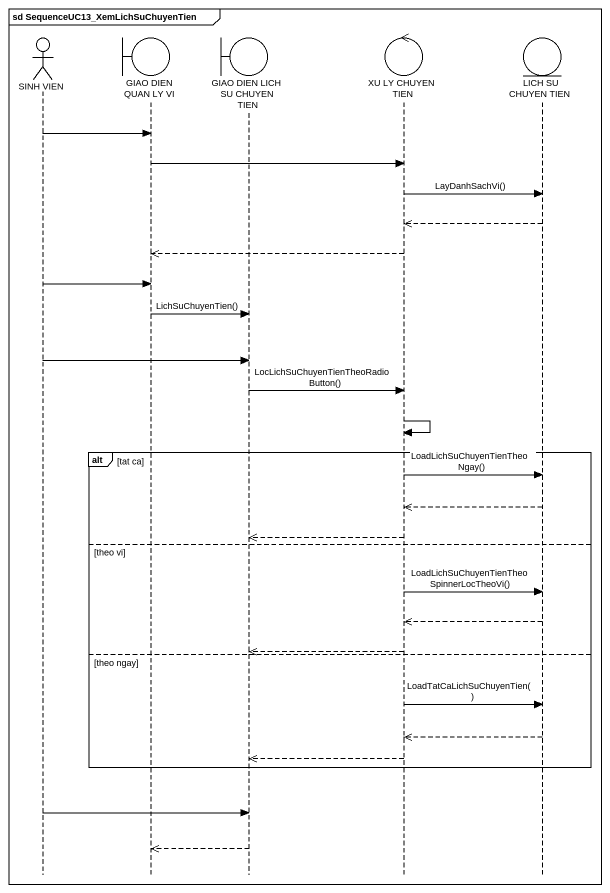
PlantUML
@startuml
mainframe sd SequenceUC13_XemLichSuChuyenTien
hide footbox
actor "SINH VIEN" as SINH_VIEN
boundary "GIAO DIEN QUAN LY VI" as GIAO_DIEN_QUAN_LY_VI
boundary "GIAO DIEN LICH SU CHUYEN TIEN" as GIAO_DIEN_LICH_SU_CHUYEN
control "XU LY CHUYEN TIEN" as XU_LY_CHUYEN_TIEN
entity "LICH SU CHUYEN TIEN" as LICH_SU_CHUYEN_TIEN

SINH_VIEN -> GIAO_DIEN_QUAN_LY_VI
GIAO_DIEN_QUAN_LY_VI -> XU_LY_CHUYEN_TIEN
XU_LY_CHUYEN_TIEN -> LICH_SU_CHUYEN_TIEN : LayDanhSachVi()
LICH_SU_CHUYEN_TIEN -->> XU_LY_CHUYEN_TIEN
XU_LY_CHUYEN_TIEN -->> GIAO_DIEN_QUAN_LY_VI
SINH_VIEN -> GIAO_DIEN_QUAN_LY_VI
GIAO_DIEN_QUAN_LY_VI -> GIAO_DIEN_LICH_SU_CHUYEN : LichSuChuyenTien()
SINH_VIEN -> GIAO_DIEN_LICH_SU_CHUYEN
GIAO_DIEN_LICH_SU_CHUYEN -> XU_LY_CHUYEN_TIEN : LocLichSuChuyenTienTheoRadioButton()
XU_LY_CHUYEN_TIEN -> XU_LY_CHUYEN_TIEN
alt tat ca
  XU_LY_CHUYEN_TIEN -> LICH_SU_CHUYEN_TIEN : LoadLichSuChuyenTienTheoNgay()
  LICH_SU_CHUYEN_TIEN -->> XU_LY_CHUYEN_TIEN
  XU_LY_CHUYEN_TIEN -->> GIAO_DIEN_LICH_SU_CHUYEN
else theo vi
  XU_LY_CHUYEN_TIEN -> LICH_SU_CHUYEN_TIEN : LoadLichSuChuyenTienTheoSpinnerLocTheoVi()
  LICH_SU_CHUYEN_TIEN -->> XU_LY_CHUYEN_TIEN
  XU_LY_CHUYEN_TIEN -->> GIAO_DIEN_LICH_SU_CHUYEN
else theo ngay
  XU_LY_CHUYEN_TIEN -> LICH_SU_CHUYEN_TIEN : LoadTatCaLichSuChuyenTien()
  LICH_SU_CHUYEN_TIEN -->> XU_LY_CHUYEN_TIEN
  XU_LY_CHUYEN_TIEN -->> GIAO_DIEN_LICH_SU_CHUYEN
end
SINH_VIEN -> GIAO_DIEN_LICH_SU_CHUYEN
GIAO_DIEN_LICH_SU_CHUYEN -->> GIAO_DIEN_QUAN_LY_VI
@enduml
